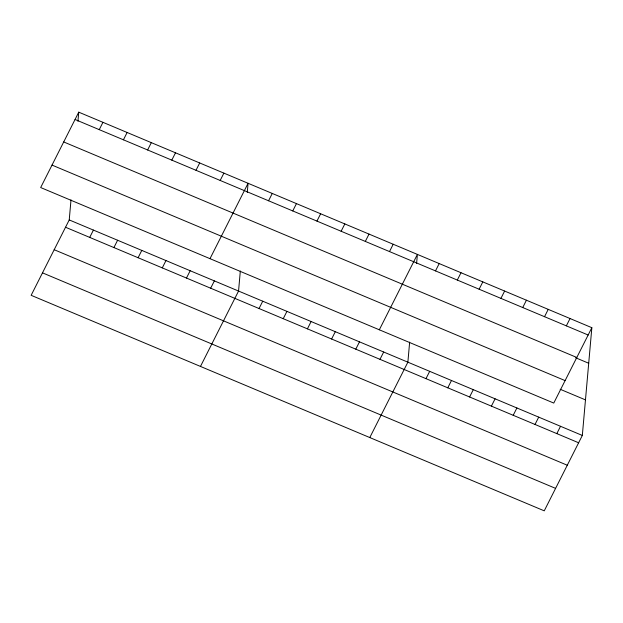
<?xml version="1.0" encoding="UTF-8"?>
<svg xmlns="http://www.w3.org/2000/svg" width="623" height="623" viewBox="0 0 623 623"><rect width="100%" height="100%" fill="white"/><g stroke="black" fill="none" stroke-linecap="round" stroke-linejoin="round"><path stroke-width="0.93" d="M591.85 327.69L553.769 403.073L40.674 187.546L78.755 112.163L591.85 327.69L582.326 435.454L544.245 510.837L31.15 295.31L69.231 219.927L71.006 199.866M77.945 121.283L78.755 112.163M240.322 270.989L238.554 291.05L200.474 366.433M247.269 192.406L248.079 183.287L209.998 258.677M409.646 342.113L407.878 362.173L369.789 437.556M416.592 263.529L417.394 254.41L379.314 329.801M99.244 129.646L102.943 122.326M123.432 139.809L127.131 132.481M89.72 237.41L93.419 230.082M147.62 149.972L151.319 142.644M113.908 247.572L117.607 240.244M171.808 160.127L175.507 152.806M138.096 257.735L141.795 250.407M195.996 170.289L199.695 162.961M162.284 267.89L165.983 260.562M220.184 180.452L223.891 173.124M186.472 278.053L190.179 270.725M210.66 288.215L214.367 280.887M268.568 200.77L272.267 193.449M292.755 210.932L296.455 203.604M259.043 308.533L262.742 301.205M316.943 221.095L320.643 213.767M283.231 318.696L286.93 311.368M341.131 231.258L344.831 223.93M307.419 328.858L311.118 321.53M365.319 241.413L369.018 234.092M331.607 339.013L335.306 331.693M389.507 251.575L393.206 244.247M355.795 349.176L359.494 341.848M379.983 359.339L383.682 352.011M435.5 270.896L439.207 263.568M457.313 280.054L461.012 272.726M425.984 378.659L429.683 371.331M479.118 289.212L482.817 281.892M447.789 387.818L451.488 380.489M500.923 298.378L504.622 291.05M469.594 396.976L473.293 389.648M522.728 307.536L526.427 300.208M491.399 406.134L495.098 398.813M544.533 316.694L548.24 309.366M513.204 415.3L516.911 407.972M566.346 325.852L570.045 318.532M535.017 424.458L538.716 417.13M556.822 433.616L560.521 426.288M75.056 119.491L588.151 335.018M63.71 141.951L576.805 357.477M575.621 357.75L588.704 363.248M52.02 165.087L565.116 380.614M560.17 389.266L585.472 399.888M69.231 219.927L582.326 435.454M65.532 227.247L578.627 442.774M54.185 249.714L567.28 465.233M42.496 272.851L555.591 488.377"/></g></svg>
